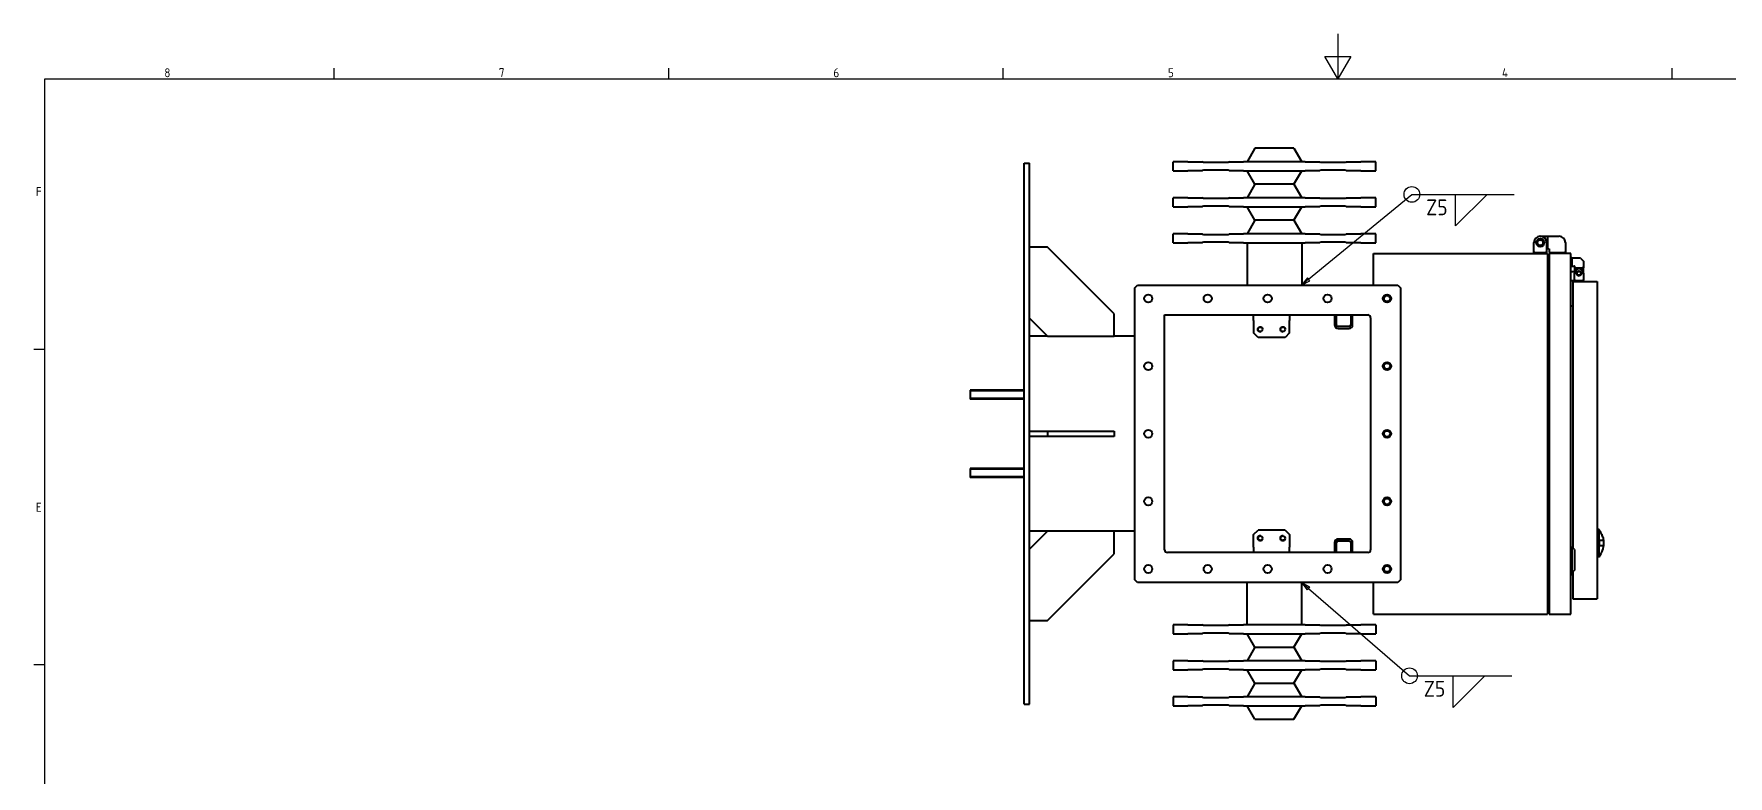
# Model space of a CAD drawing. Header units: millimetres. Extents: x 0 to 2970, y 0 to 2100.
# Drawn here: x 38 to 1918, y 1277 to 2100 of the extents above; entities that cross this region are included whole.
import ezdxf

# ---------------------------------------------------------------- set-up
doc = ezdxf.new("R2010")
doc.units = ezdxf.units.MM
doc.header["$LTSCALE"] = 5
doc.layers.get('0').update_dxf_attribs({"color": 3, "lineweight": 25})
for name, color, linetype, lineweight in [('가시적인 것(ISO)', 3, 'Continuous', 40), ('가시적인 좁은 것(ISO)', 3, 'Continuous', 35), ('경계(ISO)', 7, 'Continuous', 25), ('기호(ISO)', 5, 'Continuous', 25)]:
    doc.layers.add(name, color=color, linetype=linetype, lineweight=lineweight)
doc.styles.add('문자 텍스트_PSTEK_POSCO', font='isocp.shx')
doc.styles.add('표면거칠기 텍스트_PSTEK_POSCO', font='isocp.shx')

# ---------------------------------------------------------------- blocks, each defined once
blk = doc.blocks.new('경계 Default Border')
at = {"layer": '경계(ISO)'}
for p, q in [((74.25, 410), (74.25, 412.4)), ((148.5, 410), (148.5, 412.4)), ((222.75, 410), (222.75, 412.4)), ((371.25, 410), (371.25, 412.4)), ((10, 350), (7.6, 350)), ((10, 280), (7.6, 280))]:
    blk.add_line(p, q, dxfattribs=at)
at = {"layer": '경계(ISO)', "flags": 128}
for points in [[(297, 420), (297, 410), (294.11, 415), (299.89, 415), (297, 410)], [(10, 10), (10, 410), (584, 410), (584, 10), (10, 10)]]:
    blk.add_lwpolyline(points, dxfattribs=at)
at = {"layer": '경계(ISO)', "color": 2, "char_height": 2, "attachment_point": 7, "style": '문자 텍스트_PSTEK_POSCO'}
for s, insert in [('8', (36.55, 410.38)), ('7', (110.8, 410.4)), ('6', (185.05, 410.38)), ('5', (259.3, 410.38)), ('4', (333.44, 410.4)), ('F', (8.03, 384)), ('E', (8.03, 313.98))]:
    blk.add_mtext(s, dxfattribs=dict(at, insert=insert))
blk = doc.blocks.new('용접 기호 식별자2')
at = {"layer": '기호(ISO)', "color": 7}
for p, q in [((290.5, 296.98), (288.98, 298.29)), ((290.76, 297.28), (288.98, 298.29)), ((288.98, 298.29), (290.24, 296.68)), ((290.24, 296.68), (290.76, 297.28)), ((290.5, 296.98), (312.93, 277.59)), ((312.93, 277.59), (335.62, 277.59))]:
    blk.add_line(p, q, dxfattribs=at)
at = {"layer": '기호(ISO)'}
for p, q in [((322.62, 277.59), (329.62, 277.59)), ((329.62, 277.59), (322.62, 270.59)), ((322.62, 270.59), (322.62, 277.59))]:
    blk.add_line(p, q, dxfattribs=at)
at = {"layer": '기호(ISO)', "color": 7, "flags": 128}
blk.add_lwpolyline([(290.76, 297.28), (288.98, 298.29), (290.24, 296.68), (290.76, 297.28)], dxfattribs=at)
at = {"layer": '기호(ISO)'}
blk.add_circle((312.93, 277.59), 1.75, dxfattribs=at)
at = {"layer": '기호(ISO)', "color": 7}
blk.add_solid([(290.76, 297.28), (288.98, 298.29), (290.24, 296.68), (290.76, 297.28)], dxfattribs=at)
at = {"layer": '기호(ISO)', "color": 7, "insert": (316.08, 272.96), "char_height": 3.5, "attachment_point": 7, "style": '표면거칠기 텍스트_PSTEK_POSCO'}
blk.add_mtext('Z5', dxfattribs=at)
blk = doc.blocks.new('용접 기호 식별자3')
at = {"layer": '기호(ISO)', "color": 7}
for p, q in [((290.53, 365.56), (313.45, 384.39)), ((313.45, 384.39), (336.14, 384.39)), ((290.28, 365.87), (288.98, 364.29)), ((290.53, 365.56), (288.98, 364.29)), ((288.98, 364.29), (290.78, 365.25)), ((290.78, 365.25), (290.28, 365.87))]:
    blk.add_line(p, q, dxfattribs=at)
at = {"layer": '기호(ISO)'}
for p, q in [((323.14, 384.39), (330.14, 384.39)), ((330.14, 384.39), (323.14, 377.39)), ((323.14, 377.39), (323.14, 384.39))]:
    blk.add_line(p, q, dxfattribs=at)
at = {"layer": '기호(ISO)', "color": 7, "flags": 128}
blk.add_lwpolyline([(290.28, 365.87), (288.98, 364.29), (290.78, 365.25), (290.28, 365.87)], dxfattribs=at)
at = {"layer": '기호(ISO)'}
blk.add_circle((313.45, 384.39), 1.75, dxfattribs=at)
at = {"layer": '기호(ISO)', "color": 7}
blk.add_solid([(290.28, 365.87), (288.98, 364.29), (290.78, 365.25), (290.28, 365.87)], dxfattribs=at)
at = {"layer": '기호(ISO)', "color": 7, "insert": (316.6, 379.76), "char_height": 3.5, "attachment_point": 7, "style": '표면거칠기 텍스트_PSTEK_POSCO'}
blk.add_mtext('Z5', dxfattribs=at)

msp = doc.modelspace()

# ---------------------------------------------------------------- linework, layer by layer
at = {"layer": '가시적인 것(ISO)'}
for p, q in [((1136.871, 1356.449), (1136.871, 1956.449)), ((1136.871, 1956.449), (1142.871, 1956.449)), ((1142.871, 1356.449), (1142.871, 1956.449)), ((1318.62, 1958.249), (1302.171, 1958.249)), ((1302.171, 1948.249), (1302.171, 1958.249)), ((1318.62, 1958.249), (1334.671, 1958.249)), ((1335.863, 1957.249), (1334.671, 1958.249)), ((1363.479, 1957.249), (1335.863, 1957.249)), ((1364.671, 1958.249), (1363.479, 1957.249)), ((1364.671, 1958.249), (1380.469, 1958.249)), ((1448.873, 1958.249), (1380.469, 1958.249)), ((1393.081, 1973.249), (1384.421, 1958.249)), ((1436.261, 1973.249), (1393.081, 1973.249)), ((1436.261, 1973.249), (1444.921, 1958.249)), ((1448.873, 1958.249), (1464.671, 1958.249)), ((1465.863, 1957.249), (1464.671, 1958.249)), ((1493.479, 1957.249), (1465.863, 1957.249)), ((1494.671, 1958.249), (1493.479, 1957.249)), ((1494.671, 1958.249), (1510.721, 1958.249)), ((1527.171, 1958.249), (1510.721, 1958.249)), ((1527.171, 1948.249), (1527.171, 1958.249)), ((1302.171, 1948.249), (1318.62, 1948.249)), ((1334.671, 1948.249), (1318.62, 1948.249)), ((1334.671, 1948.249), (1335.863, 1949.249)), ((1335.863, 1949.249), (1363.479, 1949.249)), ((1363.479, 1949.249), (1364.671, 1948.249)), ((1380.469, 1948.249), (1364.671, 1948.249)), ((1380.469, 1948.249), (1448.873, 1948.249)), ((1393.081, 1933.249), (1384.421, 1948.249)), ((1436.261, 1933.249), (1444.921, 1948.249)), ((1464.671, 1948.249), (1448.873, 1948.249)), ((1464.671, 1948.249), (1465.863, 1949.249)), ((1465.863, 1949.249), (1493.479, 1949.249)), ((1493.479, 1949.249), (1494.671, 1948.249)), ((1510.721, 1948.249), (1494.671, 1948.249)), ((1510.721, 1948.249), (1527.171, 1948.249)), ((1318.62, 1918.249), (1302.171, 1918.249)), ((1302.171, 1908.249), (1302.171, 1918.249)), ((1318.62, 1918.249), (1334.671, 1918.249)), ((1335.863, 1917.249), (1334.671, 1918.249)), ((1364.671, 1918.249), (1363.479, 1917.249)), ((1364.671, 1918.249), (1380.469, 1918.249)), ((1448.873, 1918.249), (1380.469, 1918.249)), ((1393.081, 1933.249), (1384.421, 1918.249)), ((1436.261, 1933.249), (1393.081, 1933.249)), ((1436.261, 1933.249), (1444.921, 1918.249)), ((1448.873, 1918.249), (1464.671, 1918.249)), ((1465.863, 1917.249), (1464.671, 1918.249)), ((1494.671, 1918.249), (1493.479, 1917.249)), ((1494.671, 1918.249), (1510.721, 1918.249)), ((1527.171, 1918.249), (1510.721, 1918.249)), ((1527.171, 1908.249), (1527.171, 1918.249)), ((1302.171, 1908.249), (1318.62, 1908.249)), ((1334.671, 1908.249), (1318.62, 1908.249)), ((1334.671, 1908.249), (1335.863, 1909.249)), ((1363.479, 1917.249), (1335.863, 1917.249)), ((1335.863, 1909.249), (1363.479, 1909.249)), ((1363.479, 1909.249), (1364.671, 1908.249)), ((1380.469, 1908.249), (1364.671, 1908.249)), ((1380.469, 1908.249), (1448.873, 1908.249)), ((1393.081, 1893.249), (1384.421, 1908.249)), ((1436.261, 1893.249), (1444.921, 1908.249)), ((1464.671, 1908.249), (1448.873, 1908.249)), ((1464.671, 1908.249), (1465.863, 1909.249)), ((1493.479, 1917.249), (1465.863, 1917.249)), ((1465.863, 1909.249), (1493.479, 1909.249)), ((1493.479, 1909.249), (1494.671, 1908.249)), ((1510.721, 1908.249), (1494.671, 1908.249)), ((1510.721, 1908.249), (1527.171, 1908.249)), ((1393.081, 1893.249), (1384.421, 1878.249)), ((1436.261, 1893.249), (1393.081, 1893.249)), ((1436.261, 1893.249), (1444.921, 1878.249)), ((1162.871, 1863.594), (1142.871, 1863.594)), ((1236.866, 1789.599), (1162.871, 1863.594)), ((1318.62, 1878.249), (1302.171, 1878.249)), ((1302.171, 1868.249), (1302.171, 1878.249)), ((1302.171, 1868.249), (1318.62, 1868.249)), ((1318.62, 1878.249), (1334.671, 1878.249)), ((1334.671, 1868.249), (1318.62, 1868.249)), ((1335.863, 1877.249), (1334.671, 1878.249)), ((1334.671, 1868.249), (1335.863, 1869.249)), ((1363.479, 1877.249), (1335.863, 1877.249)), ((1335.863, 1869.249), (1363.479, 1869.249)), ((1364.671, 1878.249), (1363.479, 1877.249)), ((1363.479, 1869.249), (1364.671, 1868.249)), ((1364.671, 1878.249), (1380.469, 1878.249)), ((1380.469, 1868.249), (1364.671, 1868.249)), ((1448.873, 1878.249), (1380.469, 1878.249)), ((1380.469, 1868.249), (1448.873, 1868.249)), ((1384.421, 1868.249), (1384.421, 1821.449)), ((1444.921, 1868.249), (1444.921, 1821.449)), ((1448.873, 1878.249), (1464.671, 1878.249)), ((1464.671, 1868.249), (1448.873, 1868.249)), ((1465.863, 1877.249), (1464.671, 1878.249)), ((1464.671, 1868.249), (1465.863, 1869.249)), ((1493.479, 1877.249), (1465.863, 1877.249)), ((1465.863, 1869.249), (1493.479, 1869.249)), ((1494.671, 1878.249), (1493.479, 1877.249)), ((1493.479, 1869.249), (1494.671, 1868.249)), ((1494.671, 1878.249), (1510.721, 1878.249)), ((1510.721, 1868.249), (1494.671, 1868.249)), ((1527.171, 1878.249), (1510.721, 1878.249)), ((1510.721, 1868.249), (1527.171, 1868.249)), ((1527.171, 1868.249), (1527.171, 1878.249)), ((1702.671, 1857.449), (1702.671, 1868.449)), ((1709.671, 1875.449), (1717.671, 1875.449)), ((1716.671, 1868.449), (1716.671, 1857.449)), ((1717.671, 1861.449), (1716.671, 1861.449)), ((1718.671, 1874.449), (1717.671, 1875.449)), ((1717.671, 1875.449), (1717.671, 1861.449)), ((1717.671, 1875.449), (1730.671, 1875.449)), ((1718.671, 1861.449), (1717.671, 1861.449)), ((1718.671, 1861.449), (1719.671, 1861.449)), ((1719.671, 1861.449), (1719.671, 1857.449)), ((1737.671, 1868.449), (1737.671, 1857.449)), ((1524.671, 1821.449), (1524.671, 1856.449)), ((1524.671, 1856.449), (1717.671, 1856.449)), ((1703.671, 1857.449), (1702.671, 1857.449)), ((1703.671, 1857.449), (1715.671, 1857.449)), ((1716.671, 1857.449), (1715.671, 1857.449)), ((1717.671, 1856.449), (1717.671, 1456.449)), ((1719.671, 1857.449), (1736.671, 1857.449)), ((1719.671, 1856.449), (1719.671, 1456.449)), ((1743.671, 1856.449), (1719.671, 1856.449)), ((1737.671, 1857.449), (1736.671, 1857.449)), ((1743.671, 1456.449), (1743.671, 1856.449)), ((1744.671, 1851.449), (1743.671, 1851.449)), ((1744.671, 1843.449), (1743.671, 1843.449)), ((1744.671, 1851.449), (1744.671, 1843.449)), ((1744.671, 1843.449), (1744.671, 1842.649)), ((1744.871, 1851.449), (1754.088, 1851.449)), ((1754.229, 1851.391), (1757.612, 1848.008)), ((1757.671, 1847.866), (1757.671, 1840.649)), ((1717.671, 1826.449), (1719.671, 1826.449)), ((1743.671, 1836.449), (1747.671, 1836.449)), ((1743.671, 1826.449), (1747.871, 1826.449)), ((1744.871, 1842.449), (1747.471, 1842.449)), ((1745.671, 1825.449), (1745.671, 1529.949)), ((1745.671, 1825.449), (1772.671, 1825.449)), ((1747.671, 1842.249), (1747.671, 1840.649)), ((1747.671, 1840.649), (1747.671, 1840.249)), ((1747.671, 1840.249), (1747.671, 1834.449)), ((1747.671, 1826.649), (1747.671, 1834.449)), ((1747.871, 1840.449), (1756.088, 1840.449)), ((1748.671, 1826.449), (1747.871, 1826.449)), ((1748.671, 1826.449), (1748.671, 1825.449)), ((1748.671, 1826.449), (1756.671, 1826.449)), ((1750.932, 1836.449), (1751.01, 1836.449)), ((1753.671, 1831.995), (1753.671, 1832.049)), ((1757.471, 1840.449), (1756.088, 1840.449)), ((1757.471, 1826.449), (1756.671, 1826.449)), ((1756.671, 1826.449), (1756.671, 1825.449)), ((1757.671, 1840.249), (1757.671, 1840.649)), ((1757.671, 1834.449), (1757.671, 1840.249)), ((1757.671, 1834.449), (1757.671, 1826.649)), ((1772.671, 1825.449), (1772.671, 1473.449)), ((1259.671, 1818.449), (1262.671, 1821.449)), ((1259.671, 1494.449), (1259.671, 1818.449)), ((1262.671, 1821.449), (1551.671, 1821.449)), ((1551.671, 1821.449), (1554.671, 1818.449)), ((1554.671, 1818.449), (1554.671, 1494.449)), ((1236.866, 1764.599), (1236.866, 1789.599)), ((1292.871, 1527.849), (1292.871, 1788.249)), ((1292.871, 1788.249), (1518.271, 1788.249)), ((1391.471, 1782.249), (1391.471, 1788.249)), ((1431.471, 1788.249), (1431.471, 1782.249)), ((1481.471, 1788.249), (1481.471, 1777.249)), ((1483.471, 1777.249), (1483.471, 1788.249)), ((1499.471, 1788.249), (1499.471, 1777.249)), ((1501.471, 1777.249), (1501.471, 1788.249)), ((1743.671, 1798.449), (1745.671, 1798.449)), ((1142.871, 1784.599), (1162.871, 1764.599)), ((1391.471, 1782.249), (1391.471, 1768.249)), ((1396.471, 1763.249), (1391.471, 1768.249)), ((1431.471, 1768.249), (1426.471, 1763.249)), ((1431.471, 1768.249), (1431.471, 1782.249)), ((1497.471, 1775.249), (1485.471, 1775.249)), ((1485.471, 1773.249), (1497.471, 1773.249)), ((1521.471, 1785.049), (1521.471, 1527.849)), ((1162.871, 1764.599), (1142.871, 1764.599)), ((1162.871, 1764.599), (1236.866, 1764.599)), ((1259.671, 1764.599), (1236.866, 1764.599)), ((1426.471, 1763.249), (1396.471, 1763.249)), ((1076.871, 1704.936), (1076.871, 1694.936)), ((1136.871, 1704.936), (1076.871, 1704.936)), ((1136.871, 1694.936), (1076.871, 1694.936)), ((1142.871, 1659.449), (1162.871, 1659.449)), ((1162.871, 1659.449), (1236.866, 1659.449)), ((1162.871, 1659.449), (1162.871, 1653.449)), ((1236.866, 1659.449), (1236.866, 1653.449)), ((1162.871, 1653.449), (1142.871, 1653.449)), ((1236.866, 1653.449), (1162.871, 1653.449)), ((1076.871, 1617.962), (1076.871, 1607.962)), ((1136.871, 1617.962), (1076.871, 1617.962)), ((1136.871, 1607.962), (1076.871, 1607.962)), ((1162.871, 1548.299), (1142.871, 1528.299)), ((1162.871, 1548.299), (1142.871, 1548.299)), ((1236.866, 1548.299), (1162.871, 1548.299)), ((1236.866, 1523.299), (1236.866, 1548.299)), ((1259.671, 1548.299), (1236.866, 1548.299)), ((1391.471, 1544.649), (1396.471, 1549.649)), ((1391.471, 1530.649), (1391.471, 1544.649)), ((1426.471, 1549.649), (1396.471, 1549.649)), ((1426.471, 1549.649), (1431.471, 1544.649)), ((1431.471, 1544.649), (1431.471, 1530.649)), ((1774.94, 1550.087), (1772.671, 1550.087)), ((1162.871, 1449.304), (1236.866, 1523.299)), ((1518.271, 1524.649), (1296.071, 1524.649)), ((1391.471, 1530.649), (1391.471, 1524.649)), ((1431.471, 1524.649), (1431.471, 1530.649)), ((1481.471, 1535.649), (1481.471, 1524.649)), ((1483.471, 1524.649), (1483.471, 1535.649)), ((1497.471, 1539.649), (1485.471, 1539.649)), ((1485.471, 1537.649), (1497.471, 1537.649)), ((1499.471, 1535.649), (1499.471, 1524.649)), ((1501.471, 1524.649), (1501.471, 1535.649)), ((1743.671, 1530.449), (1745.171, 1530.449)), ((1745.171, 1502.449), (1745.171, 1530.449)), ((1747.671, 1527.949), (1745.171, 1530.449)), ((1747.671, 1527.949), (1747.671, 1504.949)), ((1774.94, 1537.949), (1772.671, 1537.949)), ((1774.94, 1531.949), (1772.671, 1531.949)), ((1774.94, 1537.949), (1774.94, 1531.949)), ((1778.512, 1537.949), (1774.94, 1537.949)), ((1778.512, 1531.949), (1774.94, 1531.949)), ((1779.755, 1537.949), (1778.512, 1537.949)), ((1779.755, 1531.949), (1778.512, 1531.949)), ((1747.671, 1504.949), (1745.171, 1502.449)), ((1774.94, 1519.812), (1772.671, 1519.812)), ((1262.671, 1491.449), (1259.671, 1494.449)), ((1551.671, 1491.449), (1262.671, 1491.449)), ((1384.421, 1444.649), (1384.421, 1491.449)), ((1444.921, 1444.649), (1444.921, 1491.449)), ((1524.671, 1456.449), (1524.671, 1491.449)), ((1554.671, 1494.449), (1551.671, 1491.449)), ((1717.671, 1486.449), (1719.671, 1486.449)), ((1718.384, 1486.449), (1718.386, 1480.448)), ((1743.671, 1502.449), (1745.171, 1502.449)), ((1743.671, 1500.449), (1745.671, 1500.449)), ((1745.671, 1502.949), (1745.671, 1473.449)), ((1718.251, 1477.801), (1717.671, 1473.251)), ((1719.481, 1477.64), (1718.251, 1477.801)), ((1719.659, 1480.448), (1718.386, 1480.448)), ((1719.671, 1477.615), (1719.481, 1477.64)), ((1719.671, 1480.448), (1719.659, 1480.448)), ((1745.671, 1473.449), (1772.671, 1473.449)), ((1142.871, 1449.304), (1162.871, 1449.304)), ((1524.671, 1456.449), (1717.671, 1456.449)), ((1717.671, 1464.582), (1719.671, 1464.32)), ((1718.694, 1464.448), (1718.393, 1464.448)), ((1719.671, 1456.449), (1743.671, 1456.449)), ((1318.62, 1444.649), (1302.171, 1444.649)), ((1302.171, 1444.649), (1302.171, 1434.649)), ((1302.171, 1434.649), (1318.62, 1434.649)), ((1318.62, 1444.649), (1334.671, 1444.649)), ((1334.671, 1434.649), (1318.62, 1434.649)), ((1335.863, 1443.649), (1334.671, 1444.649)), ((1334.671, 1434.649), (1335.863, 1435.649)), ((1363.479, 1443.649), (1335.863, 1443.649)), ((1335.863, 1435.649), (1363.479, 1435.649)), ((1364.671, 1444.649), (1363.479, 1443.649)), ((1363.479, 1435.649), (1364.671, 1434.649)), ((1364.671, 1444.649), (1380.469, 1444.649)), ((1380.469, 1434.649), (1364.671, 1434.649)), ((1448.873, 1444.649), (1380.469, 1444.649)), ((1380.469, 1434.649), (1448.873, 1434.649)), ((1393.081, 1419.649), (1384.421, 1434.649)), ((1436.261, 1419.649), (1444.921, 1434.649)), ((1448.873, 1444.649), (1464.671, 1444.649)), ((1464.671, 1434.649), (1448.873, 1434.649)), ((1465.863, 1443.649), (1464.671, 1444.649)), ((1464.671, 1434.649), (1465.863, 1435.649)), ((1493.479, 1443.649), (1465.863, 1443.649)), ((1465.863, 1435.649), (1493.479, 1435.649)), ((1494.671, 1444.649), (1493.479, 1443.649)), ((1493.479, 1435.649), (1494.671, 1434.649)), ((1494.671, 1444.649), (1510.721, 1444.649)), ((1510.721, 1434.649), (1494.671, 1434.649)), ((1527.171, 1444.649), (1510.721, 1444.649)), ((1510.721, 1434.649), (1527.171, 1434.649)), ((1527.171, 1444.649), (1527.171, 1434.649)), ((1393.081, 1419.649), (1384.421, 1404.649)), ((1393.081, 1419.649), (1436.261, 1419.649)), ((1436.261, 1419.649), (1444.921, 1404.649)), ((1318.62, 1404.649), (1302.171, 1404.649)), ((1302.171, 1404.649), (1302.171, 1394.649)), ((1302.171, 1394.649), (1318.62, 1394.649)), ((1318.62, 1404.649), (1334.671, 1404.649)), ((1334.671, 1394.649), (1318.62, 1394.649)), ((1335.863, 1403.649), (1334.671, 1404.649)), ((1334.671, 1394.649), (1335.863, 1395.649)), ((1363.479, 1403.649), (1335.863, 1403.649)), ((1335.863, 1395.649), (1363.479, 1395.649)), ((1364.671, 1404.649), (1363.479, 1403.649)), ((1363.479, 1395.649), (1364.671, 1394.649)), ((1364.671, 1404.649), (1380.469, 1404.649)), ((1380.469, 1394.649), (1364.671, 1394.649)), ((1448.873, 1404.649), (1380.469, 1404.649)), ((1380.469, 1394.649), (1448.873, 1394.649)), ((1393.081, 1379.649), (1384.421, 1394.649)), ((1436.261, 1379.649), (1444.921, 1394.649)), ((1448.873, 1404.649), (1464.671, 1404.649)), ((1464.671, 1394.649), (1448.873, 1394.649)), ((1465.863, 1403.649), (1464.671, 1404.649)), ((1464.671, 1394.649), (1465.863, 1395.649)), ((1493.479, 1403.649), (1465.863, 1403.649)), ((1465.863, 1395.649), (1493.479, 1395.649)), ((1494.671, 1404.649), (1493.479, 1403.649)), ((1493.479, 1395.649), (1494.671, 1394.649)), ((1494.671, 1404.649), (1510.721, 1404.649)), ((1510.721, 1394.649), (1494.671, 1394.649)), ((1527.171, 1404.649), (1510.721, 1404.649)), ((1510.721, 1394.649), (1527.171, 1394.649)), ((1527.171, 1404.649), (1527.171, 1394.649)), ((1393.081, 1379.649), (1384.421, 1364.649)), ((1393.081, 1379.649), (1436.261, 1379.649)), ((1436.261, 1379.649), (1444.921, 1364.649)), ((1136.871, 1356.449), (1142.871, 1356.449)), ((1318.62, 1364.649), (1302.171, 1364.649)), ((1302.171, 1364.649), (1302.171, 1354.649)), ((1302.171, 1354.649), (1318.62, 1354.649)), ((1318.62, 1364.649), (1334.671, 1364.649)), ((1334.671, 1354.649), (1318.62, 1354.649)), ((1335.863, 1363.649), (1334.671, 1364.649)), ((1334.671, 1354.649), (1335.863, 1355.649)), ((1363.479, 1363.649), (1335.863, 1363.649)), ((1335.863, 1355.649), (1363.479, 1355.649)), ((1364.671, 1364.649), (1363.479, 1363.649)), ((1363.479, 1355.649), (1364.671, 1354.649)), ((1364.671, 1364.649), (1380.469, 1364.649)), ((1380.469, 1354.649), (1364.671, 1354.649)), ((1448.873, 1364.649), (1380.469, 1364.649)), ((1380.469, 1354.649), (1448.873, 1354.649)), ((1393.081, 1339.649), (1384.421, 1354.649)), ((1436.261, 1339.649), (1444.921, 1354.649)), ((1448.873, 1364.649), (1464.671, 1364.649)), ((1464.671, 1354.649), (1448.873, 1354.649)), ((1465.863, 1363.649), (1464.671, 1364.649)), ((1464.671, 1354.649), (1465.863, 1355.649)), ((1493.479, 1363.649), (1465.863, 1363.649)), ((1465.863, 1355.649), (1493.479, 1355.649)), ((1494.671, 1364.649), (1493.479, 1363.649)), ((1493.479, 1355.649), (1494.671, 1354.649)), ((1494.671, 1364.649), (1510.721, 1364.649)), ((1510.721, 1354.649), (1494.671, 1354.649)), ((1527.171, 1364.649), (1510.721, 1364.649)), ((1510.721, 1354.649), (1527.171, 1354.649)), ((1527.171, 1364.649), (1527.171, 1354.649)), ((1393.081, 1339.649), (1436.261, 1339.649))]:
    msp.add_line(p, q, dxfattribs=at)
for centre, radius in [((1709.671, 1868.449), 4.5), ((1709.671, 1868.449), 4), ((1709.671, 1868.449), 3), ((1752.671, 1834.449), 2.65), ((1752.671, 1834.449), 2.6), ((1752.671, 1834.449), 2.1), ((1274.671, 1806.449), 4.5), ((1340.671, 1806.449), 4.5), ((1407.171, 1806.449), 4.5), ((1473.671, 1806.449), 4.5), ((1539.671, 1806.449), 4.5), ((1539.671, 1806.449), 3.324), ((1398.971, 1772.249), 2.458), ((1423.971, 1772.249), 2.458), ((1274.671, 1731.449), 4.5), ((1539.671, 1731.449), 4.5), ((1539.671, 1731.449), 3.324), ((1274.671, 1656.449), 4.5), ((1539.671, 1656.449), 4.5), ((1539.671, 1656.449), 3.324), ((1274.671, 1581.449), 4.5), ((1539.671, 1581.449), 4.5), ((1539.671, 1581.449), 3.324), ((1398.971, 1540.649), 2.458), ((1423.971, 1540.649), 2.458), ((1274.671, 1506.449), 4.5), ((1340.671, 1506.449), 4.5), ((1407.171, 1506.449), 4.5), ((1473.671, 1506.449), 4.5), ((1539.671, 1506.449), 4.5), ((1539.671, 1506.449), 3.324)]:
    msp.add_circle(centre, radius, dxfattribs=at)
for centre, radius, start, end in [((1709.671, 1868.449), 7, 0, 180), ((1730.671, 1868.449), 7, 0, 90), ((1744.871, 1851.249), 0.2, 90, 180), ((1744.871, 1842.649), 0.2, 180, 270), ((1754.088, 1851.249), 0.2, 45, 90), ((1757.471, 1847.866), 0.2, 0, 45), ((1747.471, 1842.249), 0.2, 0, 90), ((1747.871, 1840.649), 0.2, 180, 270), ((1752.671, 1834.449), 5, 0, 180), ((1747.871, 1826.649), 0.2, 180, 270), ((1757.471, 1840.649), 0.2, 270, 0), ((1757.471, 1826.649), 0.2, 270, 0), ((1518.271, 1785.049), 3.2, 0, 90), ((1485.471, 1777.249), 4, 180, 270), ((1485.471, 1777.249), 2, 180, 270), ((1497.471, 1777.249), 4, 270, 0), ((1497.471, 1777.249), 2, 270, 0), ((1754.931, 1534.949), 25.09, 16.012838, 37.108541), ((1296.071, 1527.849), 3.2, 180, 270), ((1485.471, 1535.649), 4, 90, 180), ((1485.471, 1535.649), 2, 90, 180), ((1497.471, 1535.649), 4, 0, 90), ((1497.471, 1535.649), 2, 0, 90), ((1518.271, 1527.849), 3.2, 270, 0), ((1754.931, 1534.949), 25.09, 322.891459, 343.987162)]:
    msp.add_arc(centre, radius, start, end, dxfattribs=at)
for points in [[(1750.952, 1832.432), (1750.958, 1832.428), (1750.977, 1832.411), (1751.009, 1832.385)], [(1752.315, 1831.823), (1752.339, 1831.82), (1752.362, 1831.817), (1752.385, 1831.815)], [(1754.195, 1832.281), (1754.277, 1832.339), (1754.336, 1832.387), (1754.367, 1832.413)], [(1754.333, 1832.385), (1754.365, 1832.411), (1754.384, 1832.428), (1754.39, 1832.432)], [(1777.924, 1544.991), (1777.963, 1544.901), (1778.023, 1544.762), (1778.099, 1544.58)], [(1779.719, 1534.95), (1779.718, 1533.941), (1779.734, 1532.921), (1779.757, 1531.958)], [(1779.757, 1537.94), (1779.734, 1536.978), (1779.719, 1535.959), (1779.719, 1534.95)], [(1779.757, 1537.94), (1779.757, 1537.943), (1779.756, 1537.946), (1779.755, 1537.949)], [(1779.755, 1531.949), (1779.756, 1531.952), (1779.757, 1531.955), (1779.757, 1531.958)], [(1718.386, 1480.448), (1718.387, 1479.564), (1718.341, 1478.679), (1718.251, 1477.801)], [(1718.393, 1464.448), (1718.393, 1464.461), (1718.39, 1464.475), (1718.385, 1464.488)]]:
    msp.add_open_spline(points, degree=3, dxfattribs=at)
for points, knots in [([(1750.964, 1832.422), (1750.985, 1832.404), (1751.03, 1832.367), (1751.16, 1832.27), (1751.247, 1832.211), (1751.477, 1832.079), (1751.632, 1832.004), (1751.81, 1831.943)], [0, 0, 0, 0, 0.05351917, 0.05351917, 0.107427384, 0.107427384, 0.172783913, 0.172783913, 0.172783913, 0.172783913]), ([(1752.385, 1831.815), (1752.459, 1831.807), (1752.534, 1831.802), (1752.742, 1831.797), (1752.877, 1831.804), (1753.007, 1831.821)], [0, 0, 0, 0, 0.0225601295, 0.0225601295, 0.062516854, 0.062516854, 0.062516854, 0.062516854]), ([(1754.336, 1832.387), (1754.356, 1832.404), (1754.372, 1832.417), (1754.385, 1832.428), (1754.388, 1832.431), (1754.39, 1832.433), (1754.391, 1832.433), (1754.391, 1832.433), (1754.391, 1832.433), (1754.391, 1832.433)], [0, 0, 0, 0, 0.0269944178, 0.0269944178, 0.0397526939, 0.0397526939, 0.0445337675, 0.0445337675, 0.0457729442, 0.0457729442, 0.0457729442, 0.0457729442]), ([(1774.94, 1548.413), (1774.94, 1548.691), (1774.94, 1548.936), (1774.94, 1549.354), (1774.94, 1549.529), (1774.94, 1549.947), (1774.94, 1550.031), (1774.94, 1550.087)], [-0.79365146, -0.79365146, -0.79365146, -0.79365146, -0.595268882, -0.595268882, -0.396857642, -0.396857642, -0.000001, -0.000001, -0.000001, -0.000001]), ([(1774.94, 1537.949), (1774.94, 1538.386), (1774.94, 1538.817), (1774.94, 1539.667), (1774.94, 1540.083), (1774.94, 1541.309), (1774.94, 1542.088), (1774.94, 1543.31), (1774.94, 1543.778), (1774.94, 1545.113), (1774.94, 1545.91), (1774.94, 1547.309), (1774.94, 1547.909), (1774.94, 1548.413)], [-1.43451955, -1.43451955, -1.43451955, -1.43451955, -1.30026929, -1.30026929, -1.16585639, -1.16585639, -0.89694514, -0.89694514, -0.71765182, -0.71765182, -0.35866508, -0.35866508, -0.000001, -0.000001, -0.000001, -0.000001]), ([(1779.047, 1541.87), (1779.285, 1541.043), (1779.485, 1540.072), (1779.678, 1538.677), (1779.721, 1538.314), (1779.757, 1537.944)], [0, 0, 0, 0, 0.343124535, 0.343124535, 0.459743791, 0.459743791, 0.459743791, 0.459743791]), ([(1774.94, 1521.486), (1774.94, 1521.989), (1774.94, 1522.589), (1774.94, 1523.988), (1774.94, 1524.785), (1774.94, 1526.12), (1774.94, 1526.588), (1774.94, 1527.811), (1774.94, 1528.589), (1774.94, 1529.815), (1774.94, 1530.232), (1774.94, 1531.081), (1774.94, 1531.513), (1774.94, 1531.949)], [-1.4373876, -1.4373876, -1.4373876, -1.4373876, -1.07799796, -1.07799796, -0.71829101, -0.71829101, -0.53864198, -0.53864198, -0.26919777, -0.26919777, -0.13451784, -0.13451784, -0.000001, -0.000001, -0.000001, -0.000001]), ([(1779.757, 1531.955), (1779.657, 1530.934), (1779.505, 1529.955), (1779.232, 1528.716), (1779.143, 1528.361), (1779.047, 1528.028)], [0, 0, 0, 0, 0.321773695, 0.321773695, 0.459943574, 0.459943574, 0.459943574, 0.459943574]), ([(1774.94, 1519.812), (1774.94, 1519.867), (1774.94, 1519.951), (1774.94, 1520.37), (1774.94, 1520.544), (1774.94, 1520.963), (1774.94, 1521.207), (1774.94, 1521.486)], [-0.794182825, -0.794182825, -0.794182825, -0.794182825, -0.397060479, -0.397060479, -0.1985164, -0.1985164, -0.000001, -0.000001, -0.000001, -0.000001])]:
    msp.add_open_spline(points, degree=3, knots=knots, dxfattribs=at)
at = {"layer": '가시적인 좁은 것(ISO)'}
for p, q in [((1136.871, 1704.039), (1076.871, 1704.039)), ((1076.871, 1695.833), (1136.871, 1695.833)), ((1136.871, 1617.065), (1076.871, 1617.065)), ((1076.871, 1608.859), (1136.871, 1608.859))]:
    msp.add_line(p, q, dxfattribs=at)
for centre, radius, start, end in [((1539.671, 1806.449), 4, 10, 280), ((1398.971, 1772.249), 3, 10, 280), ((1423.971, 1772.249), 3, 10, 280), ((1539.671, 1731.449), 4, 10, 280), ((1539.671, 1656.449), 4, 10, 280), ((1539.671, 1581.449), 4, 10, 280), ((1398.971, 1540.649), 3, 80, 350), ((1423.971, 1540.649), 3, 80, 350), ((1539.671, 1506.449), 4, 10, 280)]:
    msp.add_arc(centre, radius, start, end, dxfattribs=at)

# ---------------------------------------------------------------- block references
at = {"xscale": 5, "yscale": 5, "zscale": 5}
msp.add_blockref('경계 Default Border', (0, 0), dxfattribs=at)
at = {"layer": '기호(ISO)', "xscale": 5, "yscale": 5, "zscale": 5}
for name in ['용접 기호 식별자3', '용접 기호 식별자2']:
    msp.add_blockref(name, (0, 0), dxfattribs=at)

doc.saveas('drawing.dxf')
